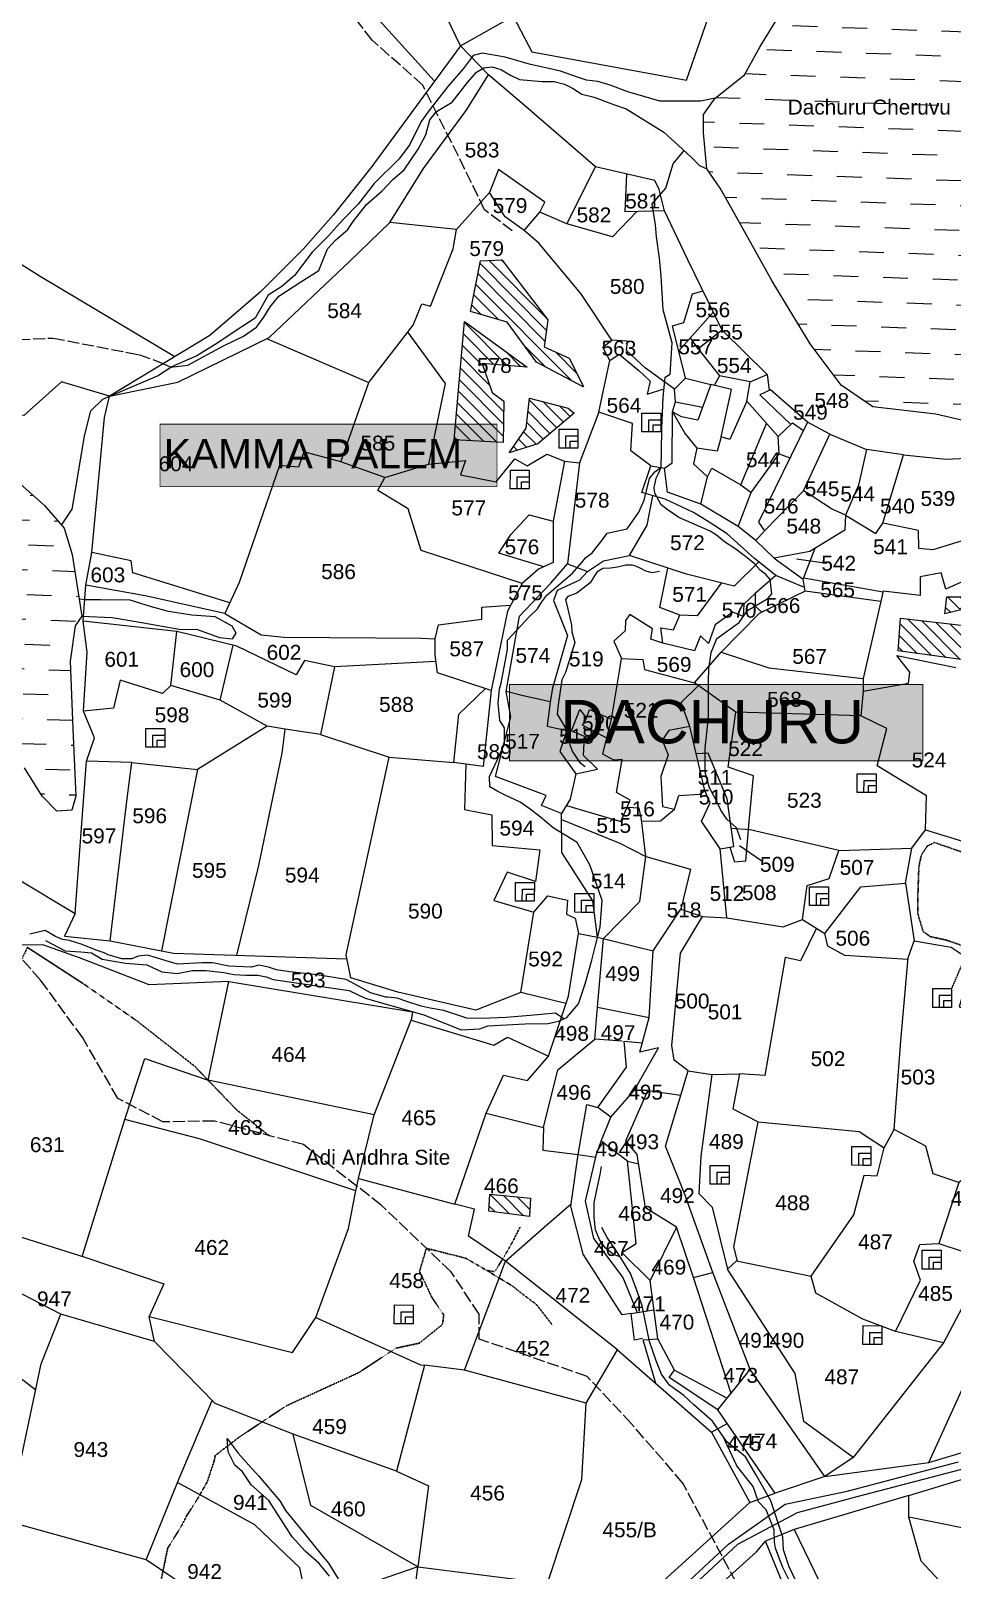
# Model space of a CAD drawing. Header units: inches. Extents: x 339104 to 349025, y 1581789 to 1595836.
# Drawn here: x 344180 to 345108, y 1589894 to 1591445 of the extents above; entities that cross this region are included whole.
import ezdxf

# ---------------------------------------------------------------- set-up
doc = ezdxf.new("R2010")
doc.units = ezdxf.units.IN
doc.header["$MEASUREMENT"] = 0
doc.linetypes.add('ACAD_ISO02W100', pattern=[15, 12, -3])
doc.linetypes.add('ACAD_ISO07W100', pattern=[3, 0, -3])
for name, color, linetype in [('CARTTRACK', 30, 'ACAD_ISO02W100'), ('NALA', 4, 'Continuous'), ('SQUAREWELL', 5, 'Continuous'), ('SURVEY_BND', 7, 'Continuous'), ('SURVEY_NO', 7, 'Continuous'), ('VILLAGE_AREA', 1, 'Continuous'), ('WATER_BODY', 4, 'Continuous'), ('ZSTU', 7, 'Continuous'), ('ZTEXT', 7, 'Continuous')]:
    doc.layers.add(name, color=color, linetype=linetype)
doc.layers.add('FOOTPATH', color=150, linetype='ACAD_ISO07W100', lineweight=30)
doc.layers.add('ROAD', color=1, linetype='Continuous', lineweight=25)
doc.styles.get("Standard").update_dxf_attribs({"font": 'arial.ttf'})
doc.dimstyles.get("Standard").update_dxf_attribs({"dimtxt": 0.18, "dimasz": 0.18, "dimexe": 0.18, "dimexo": 0.0625, "dimgap": 0.09, "dimtad": 0, "dimtih": 1, "dimtoh": 1, "dimdec": 4, "dimzin": 0, "dimdsep": 46, "dimtxsty": 'Standard', "dimcen": 0.09, "dimadec": 0, "dimazin": 0, "dimtfac": 1, "dimtdec": 4, "dimtofl": 0, "dimtmove": 0, "dimatfit": 3, "dimfxl": 0, "dimtolj": 1, "dimtzin": 0, "dimarcsym": 0})
pattern_1 = [(134.82225, (338569.871, 1581897.7874), (-6.265237, -6.2264835), [])]

msp = doc.modelspace()

# ---------------------------------------------------------------- hatches: boundary and pattern name
at = {"layer": 'VILLAGE_AREA'}
h = msp.add_hatch(dxfattribs=at)
h.set_pattern_fill('ANSI31', color=256, scale=70.664181, angle=89.8223, style=0)
h.set_pattern_definition(pattern_1)
h.paths.add_polyline_path([(344659.7, 1591151.4), (344689.4, 1591111.1), (344736.1, 1591086.1), (344736.6, 1591086.6), (344722.2, 1591114.9), (344696.9, 1591126.4), (344700.5, 1591153.8), (344654.4, 1591214.1), (344633, 1591213.1), (344622.9, 1591162)])
h.paths.add_polyline_path([(344620.3, 1591090.6), (344720.7, 1591090.3), (344720.9, 1591144.5), (344620.5, 1591144.8)], flags=9)
h = msp.add_hatch(dxfattribs=at)
h.set_pattern_fill('ANSI31', color=256, scale=70.664181, angle=89.8223, style=0)
h.set_pattern_definition(pattern_1)
h.paths.add_polyline_path([(344655.7, 1591030), (344656.4, 1591071.8), (344644.5, 1591080.3), (344634.6, 1591109.6), (344679.9, 1591106), (344616.8, 1591151.9), (344606.5, 1591032.7)])
h.paths.add_polyline_path([(344678.7, 1591044.4), (344661.7, 1591019.6), (344690.6, 1591028.9), (344727, 1591059.6), (344721.1, 1591064.6), (344682.3, 1591074.7)])
h.paths.add_polyline_path([(344371.2, 1591049.1), (344687.5, 1591048.1), (344687.7, 1591119.2), (344371.4, 1591120.2)], flags=9)
h.paths.add_polyline_path([(344620.4, 1591090.6), (344716.6, 1591090.3), (344716.8, 1591144.2), (344620.5, 1591144.5)], flags=9)
h = msp.add_hatch(dxfattribs=at)
h.set_pattern_fill('ANSI31', color=256, scale=70.664181, angle=89.8223, style=0)
h.set_pattern_definition(pattern_1)
h.paths.add_polyline_path([(345239.7, 1590921.7), (345166.4, 1590928.8), (345151, 1590849.8), (345163.7, 1590838), (345225.6, 1590833.4), (345248.4, 1590884.9), (345229.2, 1590878.1)])
h.paths.add_polyline_path([(345125.2, 1590874.7), (345102.3, 1590874.8), (345100.3, 1590857.4), (345115.1, 1590861.2)])
h.paths.add_polyline_path([(345055.6, 1590853.1), (345053.4, 1590820.3), (345121.4, 1590810.9), (345121.9, 1590779.1), (345158.5, 1590733.5), (345146.7, 1590696.8), (345200.6, 1590690.1), (345180.3, 1590756.7), (345163.2, 1590762.1), (345162.6, 1590797.7), (345149.8, 1590802.8), (345151, 1590838.9), (345134, 1590844)])
h.paths.add_polyline_path([(345182.7, 1590790.2), (345180.3, 1590756.7), (345274.8, 1590743), (345277.5, 1590730.1), (345306.8, 1590726.3), (345296.8, 1590779.9), (345249.4, 1590779.4)])
h.paths.add_polyline_path([(345209.5, 1590714.9), (345217.5, 1590663.9), (345275.3, 1590659.7), (345273.2, 1590711.3)])
h.paths.add_polyline_path([(345359.6, 1590659.8), (345358.7, 1590708.2), (345290.9, 1590708.4), (345291.5, 1590659)])
h.paths.add_polyline_path([(345248.9, 1590736.5), (345232.5, 1590739.6), (345231.7, 1590713.6), (345251.1, 1590712.6)])
h.paths.add_polyline_path([(345225.7, 1590734.2), (345211.6, 1590735.3), (345211.4, 1590722.7), (345224.5, 1590722.6)])
h.paths.add_polyline_path([(345335.2, 1590736), (345335.7, 1590718.8), (345355.1, 1590717.3), (345353.8, 1590735.8)])
h.paths.add_polyline_path([(345369.4, 1590735.6), (345378.4, 1590735.6), (345426.2, 1590730.6), (345423.6, 1590794), (345407.2, 1590835.2), (345323.7, 1590843.5), (345315.6, 1590867.5), (345306.5, 1590874.9), (345305.1, 1590920.3), (345285.2, 1590926), (345275.8, 1590914.2), (345288.3, 1590890.3), (345289.5, 1590818.4), (345315.2, 1590755.5)])
h.paths.add_polyline_path([(345458.1, 1590737.1), (345452.2, 1590719), (345477.9, 1590712.7), (345479.5, 1590729.8)])
h.paths.add_polyline_path([(345479.5, 1590729.8), (345477.9, 1590712.7), (345501, 1590707.1), (345507.3, 1590720.4)], flags=16)
h.paths.add_polyline_path([(345444.7, 1590709.1), (345476.2, 1590698.9), (345476.7, 1590699.6), (345477.2, 1590704.6), (345442.2, 1590716.7), (345434.7, 1590705), (345440.6, 1590702.6)])
h.paths.add_polyline_path([(345444.7, 1590709.1), (345440.6, 1590702.6), (345470.8, 1590690.6), (345476.2, 1590698.9)])
h.paths.add_polyline_path([(345249.5, 1590751.9), (345307.2, 1590751.7), (345307.3, 1590784), (345249.6, 1590784.1)], flags=9)
h.paths.add_polyline_path([(345180.8, 1590793.6), (345346.4, 1590793.1), (345346.5, 1590825.6), (345180.9, 1590826.1)], flags=9)
h.paths.add_polyline_path([(345242.9, 1590883.3), (345300.6, 1590883.2), (345300.7, 1590915.4), (345243, 1590915.6)], flags=9)
h.paths.add_polyline_path([(345406.5, 1590793.3), (345464.2, 1590793.2), (345464.3, 1590825.5), (345406.6, 1590825.6)], flags=9)
h.paths.add_polyline_path([(345477.8, 1590731.2), (345559.6, 1590610.2), (345605.5, 1590641.3), (345523.7, 1590762.2)], flags=9)
h = msp.add_hatch(dxfattribs=at)
h.set_pattern_fill('ANSI31', color=256, scale=70.664181, angle=89.8223, style=0)
h.set_pattern_definition(pattern_1)
h.paths.add_polyline_path([(344683.2, 1590269), (344642.4, 1590273.2), (344641.4, 1590256), (344682.3, 1590250.7)])
at = {"layer": 'WATER_BODY', "linetype": 'ByBlock'}
h = msp.add_hatch(dxfattribs=at)
h.set_pattern_fill('DASH', color=256, scale=200, angle=177.9590255, style=0)
h.paths.add_polyline_path([(344964.6, 1591129.5), (344996, 1591088), (345027.7, 1591065.9), (345091.2, 1591058.7), (345186.1, 1591036.4), (345286.1, 1591023.6), (345344.1, 1591019.9), (345353.1, 1591025.4), (345355.7, 1591049.9), (345355.7, 1591068.3), (345361.4, 1591114.8), (345356.5, 1591164.7), (345344.2, 1591229.5), (345344.3, 1591254), (345342.4, 1591309), (345333.2, 1591400.8), (345326.8, 1591416.8), (345314.5, 1591441), (345293.6, 1591456.2), (345260.6, 1591462.1), (345206.9, 1591473.6), (345136.3, 1591485.8), (345088.8, 1591493.2), (345060.3, 1591498.9), (345001.1, 1591514.7), (344976.5, 1591509.5), (344962.5, 1591494.2), (344936.4, 1591464.7), (344914.3, 1591428.8), (344898.6, 1591400.2), (344869.2, 1591376.9), (344857.2, 1591360.5), (344857.2, 1591342), (344860.6, 1591305.6), (344874.1, 1591286.3), (344893.5, 1591251.8), (344926.3, 1591192.5)])
h.paths.add_polyline_path([(344933, 1591350.7), (345338.1, 1591349.4), (345338.3, 1591404.2), (344933.1, 1591405.5)], flags=24)
h = msp.add_hatch(dxfattribs=at)
h.set_pattern_fill('DASH', color=256, scale=200, angle=177.9590255, style=0)
h.paths.add_polyline_path([(344078.6, 1590758.9), (344101.4, 1590733.7), (344126, 1590720), (344148.3, 1590712.3), (344173.8, 1590702.6), (344191.8, 1590674), (344206.4, 1590658.7), (344221.7, 1590660), (344225.4, 1590673.8), (344222.5, 1590741.9), (344219.7, 1590809.9), (344224.9, 1590845.5), (344231.5, 1590855.1), (344222, 1590917.3), (344213.8, 1590943.9), (344194.1, 1590966.5), (344166.6, 1590991.3), (344111.3, 1590991.8), (344032.5, 1590986.8), (343997.8, 1590986.2), (343950.2, 1590994), (343912.1, 1591012.5), (343881, 1591011.5), (343872.3, 1590999.7), (343850.1, 1590986.8), (343817.6, 1590964.7), (343774.6, 1590932.4), (343779.3, 1590914.3), (343798.2, 1590888.8), (343817.3, 1590866.4), (343842.2, 1590851), (343882.9, 1590841), (343921.9, 1590834.1), (343957.5, 1590825.2), (343989.5, 1590813.6), (344014.2, 1590801.2), (344043.6, 1590780.2)])
h.paths.add_polyline_path([(343856.7, 1590844.5), (344190.5, 1590843.4), (344190.7, 1590898.3), (343856.9, 1590899.3)], flags=25)
h.paths.add_polyline_path([(343899.9, 1590909.7), (344151.2, 1590908.9), (344151.4, 1590963), (343900.1, 1590963.8)], flags=24)
at = {"layer": 'ZSTU'}
for points in [[(344310.2, 1591048.5), (344649.5, 1591048.5), (344649.5, 1590985.6), (344310.2, 1590985.6)], [(344662.2, 1590786.5), (345078, 1590786.5), (345078, 1590709.4), (344662.2, 1590709.4)]]:
    msp.add_hatch(color=2, dxfattribs=at).paths.add_polyline_path(points)

# ---------------------------------------------------------------- linework, layer by layer
at = {"layer": 'CARTTRACK'}
for points in [[(344664.9, 1591243.1), (344637, 1591264.5), (344610.6, 1591318.6), (344574.7, 1591390), (344524, 1591435.2), (344500.3, 1591465.2), (344459.7, 1591579.8), (344417.5, 1591694.9), (344391.3, 1591817.7), (344380.3, 1591950.1), (344382.2, 1592068.3), (344408.3, 1592161.2), (344405.5, 1592240), (344405.8, 1592332.5), (344377.3, 1592423.6), (344377, 1592457.7), (344329.3, 1592481.7), (344257.8, 1592510.8), (344205.1, 1592537.7), (344198.6, 1592554.4), (344206.6, 1592586.2), (344180.8, 1592654.9), (344114.7, 1592812.5)], [(343507, 1590949.8), (343590, 1590941.2), (343683.2, 1591046.8), (343713.6, 1591079.3), (343731.1, 1591097.7), (343786.3, 1591113), (343836.2, 1591122.4), (343927.9, 1591126.4), (344046.9, 1591120), (344137.6, 1591132.5), (344202.4, 1591135.3), (344288.8, 1591118.6), (344312.6, 1591110.1), (344321.3, 1591105.9)], [(344890.2, 1589882.1), (344836.6, 1589982.1), (344784.7, 1590042.2), (344740.1, 1590089.6), (344669.8, 1590114.1), (344631.5, 1590127.2), (344631.6, 1590152.4), (344603.1, 1590195.1), (344532.9, 1590262.1), (344454.7, 1590323), (344365.2, 1590346.7), (344313.1, 1590346), (344267.9, 1590369.6), (344232.5, 1590430.5), (344190.1, 1590488.8), (344136.4, 1590548.9)]]:
    msp.add_lwpolyline(points, dxfattribs=at)
at = {"layer": 'FOOTPATH', "ltscale": 0.0001}
for points in [[(345107.1, 1590480.1), (345117.2, 1590503.7), (345123.4, 1590521.6), (345101.3, 1590529.1), (345085.8, 1590532.4), (345078.4, 1590537.7), (345073.2, 1590554.9), (345073.2, 1590575.7), (345074.1, 1590602.7), (345076.6, 1590614.6), (345082.8, 1590623.9), (345089.8, 1590627.2), (345098.4, 1590624.3), (345126.1, 1590614.8), (345139.6, 1590612.3), (345149.1, 1590611.1), (345175.6, 1590603.6), (345187.1, 1590600.3)], [(343466.7, 1589374.1), (343493.5, 1589444.2), (343564, 1589531.8), (343634, 1589625.3), (343658.3, 1589658.1), (343712.1, 1589693.5), (343760.7, 1589724.6), (343810.5, 1589760.6), (343873.9, 1589815.4), (343922.7, 1589861.6), (343961.4, 1589903.9), (343975.6, 1589947.9), (344012.6, 1590005.7), (344043, 1590094.7), (344071.7, 1590214.9), (344105.1, 1590317.5), (344116.2, 1590387.3), (344152, 1590470.5), (344176.9, 1590521.6), (344232.8, 1590485.3), (344287.5, 1590447.3), (344345.1, 1590402), (344387.9, 1590357.6), (344420.2, 1590332.1)], [(344311.6, 1589885.5), (344318, 1589916.6), (344331.7, 1589938.7), (344337.4, 1589949.7), (344347.5, 1589965.4), (344357.9, 1589983.6), (344364.6, 1590003.7), (344365.9, 1590010), (344390.2, 1590028.6), (344437.2, 1590059.9), (344510.6, 1590093.6), (344547.8, 1590118.1), (344571.3, 1590123.1), (344594.6, 1590141.9), (344595.9, 1590151.4), (344583.9, 1590169.3), (344571.5, 1590195.3), (344578.4, 1590218.6), (344578.4, 1590218.6), (344617.9, 1590208.7), (344639.3, 1590196.2), (344647.3, 1590195.1), (344647.3, 1590195.1), (344658.1, 1590212.6), (344666, 1590226.7), (344672.8, 1590240.2)], [(344705.3, 1590141.3), (344689, 1590162.2), (344673.8, 1590173.6), (344664.7, 1590180.9), (344639.3, 1590196.2)]]:
    msp.add_lwpolyline(points, dxfattribs=at)
at = {"layer": 'NALA'}
for points in [[(344869.2, 1591376.9), (344854.4, 1591373.7), (344831.5, 1591373.7), (344813.5, 1591373.8), (344781.3, 1591383.2), (344763.3, 1591389.8), (344751, 1591393.7), (344739.7, 1591395.1), (344732.6, 1591397.3), (344713.5, 1591404.2), (344698.6, 1591407.5), (344683.2, 1591410.9), (344657.8, 1591418.3), (344634.6, 1591422.1), (344625.6, 1591419.8), (344615.4, 1591406.4), (344600, 1591388.5), (344581.9, 1591365.5), (344573.1, 1591353.5), (344561.7, 1591330.1), (344551, 1591315.7), (344525.8, 1591290.9), (344509.9, 1591270.2), (344494.3, 1591254.2), (344479.3, 1591237.5), (344463.4, 1591221.7), (344445.6, 1591198.2), (344433, 1591187.3), (344419.3, 1591178.6), (344406.1, 1591155.4), (344388.1, 1591143.7), (344368.5, 1591130.5), (344347.3, 1591117.5), (344321.3, 1591105.9)], [(344211.3, 1590946.7), (344222, 1590962.9), (344226.1, 1590988), (344234.3, 1591036.8), (344240.8, 1591061.9), (344252.6, 1591073.9), (344307.9, 1591097.4), (344321.3, 1591105.9), (344338.2, 1591108), (344374.2, 1591127.5), (344394.3, 1591137.1), (344407.5, 1591146.4), (344414.7, 1591156.3), (344421.2, 1591166.7), (344429.8, 1591177.4), (344452.1, 1591191.9), (344470.1, 1591203.3), (344479, 1591225), (344486.8, 1591233.8), (344499.4, 1591244.5), (344504.8, 1591252.5), (344518, 1591269.7), (344533.9, 1591283.5), (344544.6, 1591295), (344556.2, 1591304.6), (344570.2, 1591325.6), (344577.8, 1591339.8), (344581.8, 1591355), (344588.6, 1591363.3), (344604.2, 1591373), (344619.8, 1591392.5), (344628.9, 1591402.9), (344636.1, 1591407.4), (344644.5, 1591408.4), (344653.5, 1591405.7), (344663.2, 1591400.1), (344672, 1591395.8), (344694.8, 1591393.6), (344707.1, 1591393.5), (344717.3, 1591390.8), (344725.5, 1591387), (344734.9, 1591380.9), (344747.2, 1591377.9), (344767.8, 1591370.3), (344779.6, 1591366), (344817.5, 1591342.5), (344832.2, 1591329.3), (344845, 1591317.5), (344853.3, 1591309.2), (344860.6, 1591305.6)], [(344195, 1590528.6), (344214.8, 1590518.3), (344230.7, 1590517.2), (344241.2, 1590516.1), (344252.1, 1590509.8), (344275.7, 1590505.8), (344297.1, 1590504.2), (344312.2, 1590497.1), (344327.7, 1590495.2), (344343.1, 1590498.3), (344356.9, 1590498.3), (344374.4, 1590496.4), (344384.6, 1590494.5), (344396.7, 1590493.7), (344408.9, 1590493.7), (344417, 1590492.1), (344424.3, 1590489.2), (344500.6, 1590478.4), (344516.7, 1590470.6), (344575.7, 1590453.7), (344613.5, 1590438.6), (344632.3, 1590439.6), (344640.4, 1590442.7), (344678, 1590444.7), (344701, 1590444.9), (344711.5, 1590447.2), (344719.9, 1590451.1), (344731.4, 1590464.9), (344738.3, 1590484.8), (344744.9, 1590508.8), (344748.9, 1590525), (344753.4, 1590541.9), (344755.3, 1590568.8), (344751.8, 1590579.5), (344742.9, 1590604.8), (344730.3, 1590627.4), (344705.9, 1590642), (344693.3, 1590652.8), (344683, 1590660.8), (344672.7, 1590667.9), (344657.7, 1590675), (344650.2, 1590678.8), (344642.2, 1590683.5), (344641.8, 1590693.8), (344647.4, 1590705), (344656.9, 1590726.4), (344657, 1590742.8), (344652.3, 1590750.3), (344650.5, 1590767.6), (344651.9, 1590782.2), (344653.8, 1590787.8), (344656.7, 1590803.7), (344660, 1590821.6), (344660, 1590830.9), (344682.2, 1590855), (344690.2, 1590862.5), (344694.5, 1590869.5), (344699.7, 1590876.5), (344709.5, 1590884.9), (344725.5, 1590898.5), (344735, 1590909.2), (344738.7, 1590913.9), (344745.3, 1590919.1), (344755.2, 1590931.7), (344760.4, 1590938.7), (344780.6, 1590943.1), (344792.4, 1590959.9), (344797.6, 1590972.1), (344802.9, 1590993.7), (344808.5, 1591000.7), (344814.7, 1591005.1), (344815.2, 1591020.5), (344815.3, 1591044.4), (344816.8, 1591075.4), (344818.7, 1591096), (344823.9, 1591099), (344825.9, 1591130.4), (344816.6, 1591163.8), (344814.8, 1591197.5), (344813, 1591215.8), (344810.2, 1591237.1), (344808.9, 1591249.3), (344805.7, 1591270.4), (344819.3, 1591286.3), (344826.9, 1591310.7), (344837.8, 1591324.1)], [(344894.9, 1590629.9), (344890.4, 1590642.2), (344881, 1590650.8), (344874.9, 1590659.9), (344869.6, 1590670.6), (344863.4, 1590682.5), (344858.9, 1590698.1), (344859, 1590722), (344862.4, 1590753.4), (344862.5, 1590770.2), (344862.5, 1590789.9), (344862.6, 1590802.2), (344865.1, 1590818.7), (344868, 1590826), (344870.9, 1590832.6), (344893.1, 1590849), (344901.8, 1590861), (344922, 1590872.9), (344926.1, 1590877.8), (344924.5, 1590892.2), (344920, 1590897.1), (344914.3, 1590901.7), (344908.6, 1590907.8), (344899.5, 1590915.3), (344888.9, 1590923.5), (344878.6, 1590930.1), (344870.4, 1590936.7), (344863.9, 1590940.8), (344832.6, 1590954.5), (344827.3, 1590958.2), (344820.7, 1590962.7), (344814.6, 1590967.3), (344814.6, 1590967.3), (344808.5, 1590979.1), (344807.7, 1590984.3), (344809.8, 1590994.1), (344811.9, 1590999), (344814.7, 1591005.1)], [(344813.1, 1590900.2), (344805.6, 1590898.9), (344799.3, 1590900.4), (344794.3, 1590903.2), (344789.2, 1590905.5), (344785.4, 1590906.7), (344779.2, 1590906.7), (344770.8, 1590904.6), (344763.7, 1590903.4), (344755.9, 1590903.3), (344750, 1590899.4), (344743.3, 1590888.7), (344729.8, 1590878.5), (344720.7, 1590875.1), (344718.4, 1590872), (344720.9, 1590862.4), (344723.2, 1590852.3), (344724.6, 1590846.2), (344724.7, 1590839.5), (344727.8, 1590828.8), (344718.5, 1590798.6), (344714.8, 1590791.1), (344710.9, 1590765.8), (344710.2, 1590756.6), (344717, 1590744.7), (344722, 1590736.4), (344722.8, 1590726.1), (344725.3, 1590719.1), (344732.5, 1590708.1), (344738.1, 1590703.9)], [(344231.5, 1590855.1), (344262.1, 1590853.9), (344289.9, 1590849.1), (344331.4, 1590841.8), (344347, 1590842), (344370.3, 1590833.8), (344383.2, 1590832.4), (344386.9, 1590838.2), (344383, 1590845.3), (344365.8, 1590854.6), (344342.3, 1590856.3), (344319, 1590859.8), (344301.6, 1590864.6), (344280.4, 1590871.3), (344250.3, 1590871.7), (344235.4, 1590871.7), (344228.9, 1590872.3)], [(344716.9, 1590449.7), (344708.4, 1590455.3), (344682.9, 1590453.1), (344658.7, 1590451.1), (344642.5, 1590450.3), (344639.3, 1590449.9), (344619.2, 1590450.3), (344596.1, 1590458), (344582.3, 1590460.3), (344573.2, 1590462.4), (344558.8, 1590467.3), (344549.1, 1590470.5), (344539.6, 1590471.4), (344537.6, 1590471.4), (344522.1, 1590475.9), (344510.1, 1590482.5), (344497.6, 1590489.4), (344468.4, 1590494), (344440.9, 1590497.1), (344427.4, 1590499.2), (344419.6, 1590501.7), (344409.9, 1590503.7), (344402.1, 1590501.6), (344379.7, 1590502.7), (344363, 1590506), (344354.4, 1590506.1), (344352.3, 1590506.2), (344327.9, 1590504.8), (344316.5, 1590508), (344306.9, 1590511.1), (344297.8, 1590513.8), (344288.4, 1590512.7), (344281.9, 1590510.1), (344271.8, 1590510.1), (344258.1, 1590514.1), (344254.1, 1590516.1), (344246, 1590518.9), (344232.1, 1590524.7), (344219.2, 1590528.5), (344212.3, 1590529.6), (344205, 1590532.7), (344194.8, 1590538.6), (344179.3, 1590535)], [(344773.2, 1590210.2), (344766.6, 1590212.5), (344758.3, 1590219.2), (344752.7, 1590227.4), (344748.5, 1590237.1), (344747.3, 1590249.6), (344747.3, 1590264.5), (344749.6, 1590275.8), (344753.3, 1590293), (344754.7, 1590301.1)], [(344951.6, 1589881.2), (344943.6, 1589897.7), (344938, 1589915.1), (344937.1, 1589927.8), (344925, 1589964.3), (344910, 1589990.7), (344899.7, 1590008.6), (344880.9, 1590023.8), (344866.3, 1590044.6), (344847.6, 1590061.1), (344837.7, 1590070.5), (344823.1, 1590080.9), (344815.2, 1590091.8), (344809.6, 1590105.4), (344803, 1590124.7), (344795.6, 1590160.8), (344789.5, 1590178.2), (344783.9, 1590193.3), (344771.7, 1590212.6), (344760.5, 1590229.6), (344754.9, 1590239.7)], [(344481, 1589888.6), (344470.5, 1589901.3), (344456.5, 1589913.5), (344443.4, 1589928.2), (344419.8, 1589964.6), (344402.1, 1589980.5), (344393.2, 1589993.6), (344385.5, 1590000.3), (344378.8, 1590013.7), (344378, 1590027.2), (344389, 1590012.2), (344399.6, 1590000.2), (344409.9, 1589989), (344431, 1589964.2), (344436.5, 1589954.6), (344457.9, 1589928.9), (344473.2, 1589909.6), (344479.8, 1589901.6), (344489.6, 1589885.6)], [(344943.7, 1589884.4), (344937.1, 1589897.3), (344933.1, 1589907.6), (344929.9, 1589916.5), (344928.9, 1589922.8), (344928.6, 1589935.2), (344920.3, 1589955.1), (344912.7, 1589963.3), (344907.3, 1589978.7), (344890.9, 1589999.4), (344876.7, 1590029.7)]]:
    msp.add_lwpolyline(points, dxfattribs=at)
at = {"layer": 'ROAD'}
for points in [[(343086.2, 1589253.8), (343177.6, 1589280.3), (343271.8, 1589312), (343366.8, 1589339), (343500.7, 1589370.9), (343636.1, 1589401.3), (343733.5, 1589414.8), (343816.2, 1589426.8), (343867.2, 1589436.2), (343967.2, 1589460.8), (344068.9, 1589489.6), (344139.2, 1589503.6), (344270.1, 1589530.8), (344385.8, 1589556.6), (344419.4, 1589574.6), (344514.3, 1589640.2), (344608.9, 1589704.1), (344705, 1589770.5), (344759.5, 1589809.7), (344823.3, 1589865.7), (344882.5, 1589920.8), (344939.7, 1589960.9), (345001.8, 1589974.2), (345113.9, 1590003.7)], [(343095.8, 1589253.8), (343187.2, 1589280.3), (343281.4, 1589312), (343376.4, 1589339), (343510.3, 1589370.9), (343645.7, 1589401.3), (343743.1, 1589414.8), (343825.8, 1589426.8), (343876.8, 1589436.2), (343976.8, 1589460.8), (344078.5, 1589489.6), (344148.8, 1589503.5), (344279.7, 1589530.7), (344395.4, 1589556.6), (344429, 1589574.6), (344523.9, 1589640.1), (344618.4, 1589704.1), (344714.6, 1589770.4), (344769.1, 1589809.7), (344832.9, 1589865.6), (344892, 1589920.8), (344951.9, 1589952.5), (345011.9, 1589968.8), (345123.7, 1589998)]]:
    msp.add_lwpolyline(points, dxfattribs=at)
at = {"layer": 'SQUAREWELL'}
for points in [[(344795.4, 1591059.8), (344814.4, 1591059.7), (344814.3, 1591040.7), (344795.3, 1591040.8)], [(344712, 1591043.5), (344731, 1591043.5), (344731, 1591024.5), (344711.9, 1591024.5)], [(344802.3, 1591053), (344814.4, 1591052.9), (344814.3, 1591040.7), (344802.2, 1591040.7)], [(344806.6, 1591047.8), (344814.4, 1591047.8), (344814.3, 1591040.7), (344806.6, 1591040.7)], [(344718.9, 1591036.7), (344731, 1591036.7), (344731, 1591024.5), (344718.9, 1591024.5)], [(344723.3, 1591031.6), (344731, 1591031.6), (344731, 1591024.5), (344723.3, 1591024.5)], [(344663, 1591002.4), (344682, 1591002.4), (344682, 1590983.3), (344662.9, 1590983.4)], [(344669.9, 1590995.6), (344682, 1590995.6), (344682, 1590983.3), (344669.9, 1590983.4)], [(344674.3, 1590990.5), (344682, 1590990.4), (344682, 1590983.3), (344674.2, 1590983.4)], [(344296, 1590742.2), (344315.1, 1590742.2), (344315, 1590723.2), (344296, 1590723.2)], [(344303, 1590735.4), (344315, 1590735.4), (344315, 1590723.2), (344302.9, 1590723.2)], [(344307.3, 1590730.3), (344315, 1590730.3), (344315, 1590723.2), (344307.3, 1590723.2)], [(345012, 1590696.6), (345031.1, 1590696.6), (345031, 1590677.5), (345012, 1590677.6)], [(345019, 1590689.8), (345031.1, 1590689.8), (345031, 1590677.5), (345018.9, 1590677.6)], [(345023.3, 1590684.7), (345031, 1590684.6), (345031, 1590677.5), (345023.3, 1590677.6)], [(344668, 1590587.1), (344687.1, 1590587.1), (344687, 1590568.1), (344668, 1590568.1)], [(344675, 1590580.3), (344687, 1590580.3), (344687, 1590568.1), (344674.9, 1590568.1)], [(344679.3, 1590575.2), (344687, 1590575.1), (344687, 1590568.1), (344679.3, 1590568.1)], [(344727.8, 1590576), (344746.8, 1590575.9), (344746.8, 1590556.9), (344727.7, 1590557)], [(344964.1, 1590582.8), (344983.1, 1590582.7), (344983.1, 1590563.7), (344964, 1590563.7)], [(344971, 1590575.9), (344983.1, 1590575.9), (344983.1, 1590563.7), (344971, 1590563.7)], [(344734.7, 1590569.2), (344746.8, 1590569.1), (344746.8, 1590556.9), (344734.7, 1590556.9)], [(344739.1, 1590564), (344746.8, 1590564), (344746.8, 1590556.9), (344739.1, 1590556.9)], [(344975.4, 1590570.8), (344983.1, 1590570.8), (344983.1, 1590563.7), (344975.3, 1590563.7)], [(345088.1, 1590480.2), (345107.1, 1590480.1), (345107.1, 1590461.1), (345088.1, 1590461.2)], [(345095, 1590473.4), (345107.1, 1590473.4), (345107.1, 1590461.1), (345095, 1590461.2)], [(345099.4, 1590468.2), (345107.1, 1590468.2), (345107.1, 1590461.1), (345099.4, 1590461.2)], [(345006.7, 1590321.2), (345025.7, 1590321.1), (345025.7, 1590302.1), (345006.7, 1590302.2)], [(345013.6, 1590314.4), (345025.7, 1590314.3), (345025.7, 1590302.1), (345013.6, 1590302.2)], [(344864.1, 1590302.1), (344883.2, 1590302.1), (344883.1, 1590283.1), (344864.1, 1590283.1)], [(345018, 1590309.2), (345025.7, 1590309.2), (345025.7, 1590302.1), (345018, 1590302.1)], [(344871.1, 1590295.3), (344883.1, 1590295.3), (344883.1, 1590283.1), (344871, 1590283.1)], [(344875.4, 1590290.2), (344883.1, 1590290.2), (344883.1, 1590283.1), (344875.4, 1590283.1)], [(345077.6, 1590216.6), (345096.7, 1590216.6), (345096.6, 1590197.6), (345077.6, 1590197.6)], [(345084.6, 1590209.8), (345096.7, 1590209.8), (345096.6, 1590197.6), (345084.5, 1590197.6)], [(345088.9, 1590204.7), (345096.6, 1590204.7), (345096.6, 1590197.6), (345088.9, 1590197.6)], [(344546.2, 1590161.6), (344565.2, 1590161.5), (344565.2, 1590142.5), (344546.1, 1590142.6)], [(344553.1, 1590154.8), (344565.2, 1590154.7), (344565.2, 1590142.5), (344553.1, 1590142.5)], [(344557.5, 1590149.6), (344565.2, 1590149.6), (344565.2, 1590142.5), (344557.5, 1590142.5)], [(345017.9, 1590140.8), (345036.9, 1590140.7), (345036.8, 1590121.7), (345017.8, 1590121.8)], [(345024.8, 1590134), (345036.9, 1590133.9), (345036.8, 1590121.7), (345024.8, 1590121.7)], [(345029.2, 1590128.8), (345036.9, 1590128.8), (345036.8, 1590121.7), (345029.1, 1590121.7)]]:
    msp.add_lwpolyline(points, close=True, dxfattribs=at)
at = {"layer": 'SURVEY_BND'}
for points in [[(344325.1, 1591116.4), (344189.7, 1591197.3), (344083.9, 1591263.7), (343999.5, 1591329.9), (343916.2, 1591339.7), (343890, 1591381.2), (343860.9, 1591571.5), (343848, 1591647.2), (343853.3, 1591787.9), (343832.2, 1591909), (343827.3, 1592094), (344003.8, 1592002.3), (344103.8, 1591939.9), (344165.1, 1591889.4), (344242.1, 1591775.3), (344384.1, 1591616.4), (344514.4, 1591473.4), (344586.5, 1591393.9)], [(344612.6, 1591429.5), (344575, 1591508.3), (344588.3, 1591667.5), (344651.6, 1592014.8), (344771.2, 1591950.2), (344737.6, 1591719.7)], [(344876.3, 1591143.2), (344841.7, 1591213.9), (344818.2, 1591263.4), (344812.8, 1591284.9), (344808.2, 1591293.8), (344748.5, 1591307.7), (344676.9, 1591369.8), (344641, 1591400.5), (344612.6, 1591429.5), (344665.6, 1591459.5), (344684.6, 1591423.5), (344840.1, 1591394.9), (344881.6, 1591514), (344887.2, 1591534.6), (344936, 1591522.8)], [(344612.6, 1591429.5), (344522.4, 1591306.7), (344484.6, 1591259.1), (344454.4, 1591224.8), (344411.3, 1591181.7), (344360.5, 1591137.8), (344259.6, 1591076.9), (344328.3, 1591090.7), (344420, 1591136), (344501.1, 1591212.4), (344541.5, 1591251.7)], [(344719.9, 1591250.3), (344692.5, 1591261.9), (344697.7, 1591272.1), (344651, 1591305.1), (344641.8, 1591281.8), (344608.8, 1591244.7), (344541.5, 1591251.7), (344575.4, 1591306.2), (344618.3, 1591364.4), (344641, 1591400.5)], [(344790.4, 1591262.7), (344765.8, 1591237.1), (344719.9, 1591250.3), (344748.5, 1591307.7)], [(344818.2, 1591263.4), (344778.5, 1591262.4), (344780.1, 1591300.3)], [(344677, 1591243.6), (344657.7, 1591257.3), (344641.8, 1591281.8)], [(344828, 1591083.7), (344798.9, 1591105.1), (344779.8, 1591122.9), (344781, 1591132.3), (344765.2, 1591133.2), (344733.9, 1591180.2), (344691.7, 1591231), (344677, 1591243.6), (344692.5, 1591261.9)], [(344417.5, 1591134.8), (344520.5, 1591090.5), (344565.2, 1591148.1), (344573.7, 1591169.9), (344582.6, 1591167.5), (344605.4, 1591225.2), (344608.8, 1591244.7)], [(344839.3, 1591094.8), (344826.3, 1591147.5), (344837.6, 1591151), (344846.2, 1591179.7), (344856.9, 1591182.9)], [(344259.6, 1591076.9), (344211, 1591091.1), (344173.1, 1591057.3), (344038.8, 1591081.4), (344007.1, 1591003.5), (343914.3, 1591020), (343879.8, 1591152.6), (343798.6, 1591056.5)], [(344832.5, 1591122.4), (344867.3, 1591161.6)], [(344559.7, 1591141), (344597.4, 1591089.6), (344580.4, 1591008.2), (344617.9, 1591012), (344612.6, 1590997.4), (344648.8, 1590990.4), (344667.4, 1591013.6), (344679.9, 1591006.6), (344699.7, 1591018.2), (344717.4, 1591011.3), (344732.5, 1591009.5)], [(344762.9, 1591112.8), (344755.9, 1591126.2), (344765.2, 1591133.2)], [(344852.1, 1591124.4), (344844.1, 1591135.5)], [(344921.5, 1591098.5), (344876.3, 1591143.2), (344852.1, 1591124.4), (344873.4, 1591097.3)], [(344804.5, 1591006.5), (344784.2, 1591021.6), (344785.8, 1591049.1), (344752.1, 1591060.6), (344762.9, 1591112.8), (344772.4, 1591119), (344792.3, 1591102.7), (344803.8, 1591091.9), (344800.5, 1591078.7), (344817.6, 1591084.2)], [(344536.5, 1590994.7), (344492.4, 1591010.5), (344520.5, 1591090.5)], [(344875.2, 1591035.7), (344885.6, 1591083.5), (344864.8, 1591088.4), (344851.5, 1591052.6), (344835.3, 1591055.8), (344826.2, 1591061)], [(344829, 1591071.2), (344828, 1591083.7), (344839.3, 1591094.8), (344864.8, 1591088.4)], [(344900.9, 1591071.7), (344904.2, 1591091.1), (344873.4, 1591097.3), (344868.1, 1591087.6)], [(344904.2, 1591091.1), (344921.5, 1591098.5), (344923.6, 1591082.7)], [(344380.6, 1590868.7), (344282.8, 1590898.7), (344281.2, 1590910.8), (344241.5, 1590919.3), (344254.4, 1591055.4), (344259.6, 1591076.9)], [(344826.2, 1591061), (344829, 1591071.2), (344856.3, 1591065.6)], [(344932.4, 1591036.1), (344900.9, 1591071.7), (344883.7, 1591033.2), (344875.2, 1591035.7), (344871, 1591021.3), (344850.8, 1591024.3), (344847.3, 1591008.7), (344861.3, 1590995.6), (344865.6, 1591004.1), (344895, 1590987.6), (344905.4, 1590979.8)], [(344962, 1591050.5), (344924.8, 1591083.3), (344914.2, 1591078), (344945.2, 1591048.4)], [(344752.1, 1591060.6), (344732.5, 1591009.5), (344720.4, 1590907.9), (344740.6, 1590900.3), (344756.8, 1590910.9), (344782.7, 1590916.4)], [(344854.6, 1590967.9), (344821.1, 1590980.2), (344818.2, 1591004.2), (344825.7, 1591009.5), (344826.2, 1591061), (344839, 1591038.9), (344850.8, 1591024.3)], [(344895, 1590987.6), (344920.9, 1591049.1)], [(344984.6, 1591038.4), (344962, 1591050.5), (344912.6, 1590949.8), (344918.7, 1590941.3), (344958, 1590981.3)], [(344933.5, 1591018.6), (344932.4, 1591036.1), (344946.8, 1591050), (344958, 1591042.3)], [(345000.4, 1590956.8), (344986.3, 1590963.4), (344963.1, 1590978.4), (344958, 1590981.3), (344984.6, 1591038.4), (345021.4, 1591022.9)], [(344492.4, 1591010.5), (344455.2, 1591020.7), (344449.8, 1591005.3), (344430.5, 1591006.8), (344389.9, 1590889.2), (344375.7, 1590857.8), (344412, 1590836.4), (344435.2, 1590833.9), (344573.6, 1590833), (344587.1, 1590832.5), (344590.6, 1590846.5), (344634.1, 1590852.2), (344634.2, 1590864.3), (344663.2, 1590866.2)], [(344717.4, 1591011.3), (344706.1, 1590951), (344706, 1590909.3), (344691.2, 1590902.4), (344674.8, 1590888.2), (344660.2, 1590860.4), (344643.6, 1590780.5), (344635.7, 1590703.9)], [(344910.1, 1590931.3), (344892.4, 1590945.4), (344905.4, 1590979.8), (344933.5, 1591018.6), (344944.4, 1591014.6)], [(345058.5, 1591017.8), (345021.4, 1591022.9), (345013.3, 1590987.1), (345000.4, 1590956.8), (345030.8, 1590938.5), (345037.7, 1590949)], [(345212, 1590940.4), (345156.8, 1590944.3), (345150.3, 1590923.8), (345140, 1590924.7), (345137.5, 1590937.1), (345088.2, 1590921.9), (345074, 1590923.2), (345073.7, 1590941.6), (345037.7, 1590949), (345058.5, 1591017.8), (345101.7, 1591013.4), (345163.4, 1591016.3)], [(344674.8, 1590888.2), (344573.1, 1590921.2), (344560.2, 1590963.2), (344529.7, 1590981.7), (344536.5, 1590994.7), (344580.4, 1591008.2)], [(344930.1, 1590896.2), (344908.6, 1590913.2), (344881.2, 1590938.2), (344862.9, 1590949.9), (344847.2, 1590959.6), (344818.6, 1590972.9), (344795.4, 1590979.8), (344804.5, 1591006.5), (344818.2, 1591004.2)], [(344892.4, 1590945.4), (344854.6, 1590967.9), (344861.3, 1590995.6)], [(344912.9, 1590909.8), (344888.1, 1590885.3), (344840.2, 1590897.5), (344782.7, 1590916.4), (344800.8, 1590946.9), (344806.5, 1590976.5)], [(344696.6, 1590904.9), (344651.4, 1590918.5), (344663.6, 1590937.8), (344682, 1590957.1), (344706.1, 1590951)], [(345000.4, 1590956.8), (344999.5, 1590941.7), (344964.5, 1590920.5), (344928.5, 1590913.7), (344910.1, 1590931.3), (344918.7, 1590941.3)], [(344375.7, 1590857.8), (344295.3, 1590875.7), (344235.6, 1590886.6), (344241.5, 1590919.3)], [(344928.5, 1590913.7), (344957.8, 1590892.5), (344969.6, 1590923.6)], [(344618.1, 1590706.1), (344616.7, 1590660.6), (344644.2, 1590655.2), (344644.6, 1590624.3), (344692.5, 1590619.8), (344688.1, 1590588.1), (344659.6, 1590597.3), (344646.4, 1590568.9), (344686.6, 1590557.1), (344700.6, 1590573.5), (344720.5, 1590569.1), (344719.5, 1590555.1), (344728.2, 1590551.2), (344731.5, 1590535.7), (344750.8, 1590531.9), (344746, 1590568.5), (344714.6, 1590617.3), (344714.3, 1590656.4), (344694.2, 1590664.6), (344698.9, 1590674.5), (344648, 1590693.6), (344663.4, 1590753.9), (344658.8, 1590779.4), (344672.1, 1590855.2), (344703.6, 1590888.4), (344720.4, 1590907.9)], [(344740.6, 1590900.3), (344732.5, 1590891.4), (344710, 1590880.9), (344706.5, 1590871.1), (344720.6, 1590835.6), (344705.4, 1590782.6), (344702.9, 1590768.8), (344674.5, 1590775.3), (344658.8, 1590779.4)], [(344875, 1590888.6), (344850.9, 1590855.5), (344833.4, 1590856.1), (344813.4, 1590863.8), (344821.3, 1590903.7)], [(345145.5, 1590902.7), (345101.3, 1590882.3), (345096.6, 1590899), (345075.6, 1590894.8), (345075.6, 1590876), (345038.3, 1590880.4), (345017.9, 1590792.3), (345017.9, 1590779.8), (345063.7, 1590787.8), (345065, 1590798.9), (345051.8, 1590815.6), (345111.3, 1590803.5)], [(344486, 1590804.2), (344455.7, 1590810.6), (344447.2, 1590796.1), (344387.5, 1590825.1), (344327.3, 1590839.8), (344232.8, 1590850.1), (344235.6, 1590886.6)], [(344959, 1590884.2), (344930.1, 1590896.2), (344909.3, 1590878), (344909.2, 1590865.4), (344916.1, 1590859.3)], [(345035.9, 1590870), (344959.6, 1590880.5), (344957.8, 1590892.5)], [(344958.2, 1590893.7), (345038.1, 1590879.6)], [(344909.3, 1590878), (344897.8, 1590867.3), (344897.3, 1590854.8), (344887, 1590859.1), (344869.1, 1590846.4), (344862.4, 1590827.8), (344854.3, 1590835.5), (344848.3, 1590820.4), (344816.3, 1590827.9), (344814.3, 1590843.4), (344827.3, 1590841.3), (344833.4, 1590856.1)], [(344959.6, 1590880.5), (344913.3, 1590857.9), (344875.1, 1590819.1), (344923, 1590803.2), (345017.9, 1590792.3)], [(344816.3, 1590827.9), (344804.3, 1590832), (344806, 1590842.6), (344783.1, 1590857), (344778.8, 1590851), (344778.6, 1590840.6), (344767.2, 1590830.1), (344774.8, 1590812.7), (344796.3, 1590811.6), (344797.9, 1590801.6), (344848.3, 1590788.1)], [(344321.2, 1590785.5), (344312.8, 1590777.2), (344270.3, 1590790.9), (344263.4, 1590762.7), (344233.3, 1590759.6), (344237, 1590818.9), (344232.8, 1590850.1)], [(344370.9, 1590770.5), (344321.2, 1590785.5), (344327.3, 1590839.8)], [(344471.7, 1590736.1), (344436.4, 1590741.3), (344418, 1590744.6), (344370.9, 1590770.5), (344383.8, 1590826)], [(344643.6, 1590780.5), (344589.5, 1590798.1), (344587.1, 1590816), (344587.1, 1590832.5)], [(344587.9, 1590809.7), (344486, 1590804.2), (344471.7, 1590736.1), (344540.8, 1590713.2), (344606.1, 1590707.7), (344611.1, 1590756.5), (344638, 1590782.3)], [(344728.9, 1590696.5), (344750.5, 1590701.3), (344736.6, 1590714.9), (344737.7, 1590734.2), (344724.6, 1590739.7), (344732.9, 1590761.2), (344739.6, 1590752.6), (344742.7, 1590761.3), (344764.6, 1590751.4), (344772.7, 1590799.8), (344774.8, 1590812.7)], [(345017.9, 1590779.8), (345015.7, 1590754.8), (344889.8, 1590758.7), (344848.3, 1590788.1), (344875.1, 1590819.1)], [(344795.2, 1590648.7), (344814.1, 1590649), (344828.3, 1590661), (344832.4, 1590674.7), (344853.5, 1590675.8), (344858.8, 1590679.8), (344843.6, 1590744.1), (344835, 1590768.4), (344852.3, 1590785.3)], [(344702.9, 1590768.8), (344699.9, 1590744.5), (344719.7, 1590740.2), (344712.7, 1590718.8), (344728.9, 1590696.5), (344723.3, 1590670.9), (344714.3, 1590656.4)], [(344281.8, 1590708), (344236.4, 1590709.2), (344244.5, 1590732.8), (344233.3, 1590759.6)], [(344719.3, 1590664.4), (344774.3, 1590648.4), (344783.7, 1590669.9), (344769.7, 1590677.7), (344775.4, 1590710.8), (344767.2, 1590710.2), (344755.9, 1590716.4), (344764.6, 1590751.4)], [(344759.9, 1590732.5), (344735.7, 1590745.5), (344739.6, 1590752.6)], [(344883.7, 1590622.6), (344888.4, 1590607.9), (344899.9, 1590608.7), (344903.2, 1590648.5), (344907.6, 1590694.5), (344882.2, 1590703), (344889.8, 1590758.7)], [(344993.7, 1590619.2), (345067.2, 1590621.5), (345080.8, 1590640.2), (345081.9, 1590674.3), (345032.3, 1590704.4), (345041.8, 1590742.2), (345015.7, 1590754.8)], [(344418, 1590744.6), (344348, 1590700.8), (344311.7, 1590518.1)], [(344387.6, 1590513.7), (344409.7, 1590604.1), (344433.3, 1590717.2), (344436.4, 1590741.3)], [(344719.7, 1590740.2), (344724.6, 1590739.7)], [(344843.6, 1590744.1), (344822.5, 1590740.1), (344815.8, 1590730.3), (344821.9, 1590715.6), (344814.3, 1590693.6), (344816.2, 1590663.7), (344828.3, 1590661)], [(344874.2, 1590621), (344887.8, 1590623.3), (344881.3, 1590671.3), (344862.1, 1590717.4), (344850.1, 1590716.6)], [(344225, 1590555.7), (344232.8, 1590664.7), (344236.4, 1590709.2)], [(344260.2, 1590528.2), (344277.2, 1590671.7), (344281.8, 1590708), (344348, 1590700.8)], [(344673.6, 1590476.2), (344628.1, 1590458.3), (344549.6, 1590476.6), (344502.3, 1590491), (344497.7, 1590514.1), (344540.8, 1590713.2)], [(344635.7, 1590703.9), (344606.1, 1590707.7)], [(345080.8, 1590640.2), (345126.9, 1590626.1), (345140.2, 1590686.3)], [(344799.2, 1590613.2), (344844.1, 1590600.3), (344834.7, 1590560.2), (344856.3, 1590552.6), (344880.9, 1590551.4), (344874.2, 1590621), (344855.5, 1590648.8), (344864.2, 1590667.3), (344858.8, 1590679.8)], [(344714.4, 1590650.4), (344773.2, 1590626.5), (344799.2, 1590613.2), (344795, 1590650.5), (344792.7, 1590662), (344780.4, 1590662.5)], [(344880.9, 1590551.4), (344937.4, 1590542.2), (344957.1, 1590549.9), (344961.6, 1590584.1), (344983.8, 1590590.9), (344993.7, 1590619.2), (344904.3, 1590639.9), (344885.3, 1590641.5)], [(344957.1, 1590549.9), (344979.4, 1590535.8), (345015.8, 1590582.6), (345060.8, 1590586.4), (345067.2, 1590621.5)], [(344756.6, 1590530.5), (344793.4, 1590568), (344799.2, 1590613.2)], [(344379.6, 1590487.4), (344299.4, 1590484.1), (344229.1, 1590511.1), (344192.3, 1590524.4), (344167.9, 1590523.9), (344166.9, 1590590.8), (344225, 1590555.7), (344214.1, 1590532.9), (344260.2, 1590528.2), (344324, 1590515.7), (344498.5, 1590510.1)], [(345060.8, 1590586.4), (345069.3, 1590528.4), (345106.6, 1590522), (345129.8, 1590506.3), (345203.1, 1590491.9)], [(344750.8, 1590531.9), (344806.8, 1590518.2), (344834.7, 1590560.2)], [(344718.9, 1590465.1), (344673.6, 1590476.2), (344686.6, 1590557.1)], [(344842, 1590397.2), (344827.7, 1590408.2), (344825.4, 1590422.9), (344834.3, 1590515.7), (344856.3, 1590552.6)], [(344638.7, 1590354.8), (344656.1, 1590393.1), (344680.2, 1590387.5), (344701.3, 1590412.1), (344721.3, 1590472.4), (344731.5, 1590535.7)], [(344750.5, 1590461.4), (344756.6, 1590530.5)], [(344971.1, 1590541.1), (344955, 1590508.2), (344939.4, 1590511.5), (344919.2, 1590392.8), (344893.6, 1590394.2), (344886.8, 1590359.2), (344912.3, 1590346.1), (345013.9, 1590336.4), (345039.3, 1590319.8), (345049.1, 1590338.2)], [(345063.1, 1590509.5), (344999.5, 1590513.5), (344982.6, 1590522.8), (344979.4, 1590535.8)], [(345128.2, 1590507.5), (345114.8, 1590461.8), (345143.7, 1590453.3), (345146.9, 1590427.7), (345141.1, 1590346.9), (345117.5, 1590311.9), (345123.7, 1590291.9), (345114.3, 1590285), (345088.6, 1590293.5), (345081.2, 1590321.4), (345049.1, 1590338.2), (345055.9, 1590427.7), (345063.3, 1590511.2), (345069.3, 1590528.4)], [(344801.4, 1590377.5), (344787.6, 1590377.7), (344811.9, 1590420.4), (344793.2, 1590416.1), (344802.8, 1590450.9), (344806.8, 1590518.2)], [(344525.7, 1590352.9), (344358.7, 1590387.8), (344379.6, 1590487.4), (344564.5, 1590456.9), (344563, 1590448.3)], [(344775.5, 1590427.3), (344748.1, 1590429.2), (344750.5, 1590461.4), (344802.8, 1590450.9)], [(344510.2, 1590289), (344525.7, 1590352.9), (344563, 1590448.3), (344646.4, 1590423.1), (344659.9, 1590431.1), (344701.3, 1590412.1)], [(344696.4, 1590340.4), (344710.8, 1590398.5), (344748.1, 1590429.2)], [(344764.2, 1590350.8), (344751, 1590360.3), (344779.7, 1590401), (344777.5, 1590427.3), (344795.8, 1590425.6)], [(344507.5, 1590276.4), (344349.9, 1590328.9), (344274.9, 1590348.5), (344294.9, 1590409.6), (344358.7, 1590387.8)], [(344979.5, 1589988.7), (344904.4, 1590096.7), (344866.8, 1590194.4), (344838.3, 1590273.9), (344819.1, 1590321.4), (344842, 1590397.2), (344865.7, 1590393.5), (344854.5, 1590311.4), (344852.6, 1590273.9), (344866, 1590259.9), (344881.4, 1590197.6)], [(344865.7, 1590393.5), (344893.6, 1590394.2)], [(344780.9, 1590306.3), (344754.2, 1590326.4), (344764.2, 1590350.8), (344787.6, 1590377.7)], [(344847.4, 1590189.1), (344830.3, 1590240), (344799.1, 1590259.4), (344790.6, 1590313), (344779.2, 1590326.8), (344801.4, 1590377.5), (344834.7, 1590373)], [(344731.2, 1590313.1), (344739.9, 1590363.6), (344751, 1590360.3)], [(344232, 1590210.5), (344274.9, 1590348.5)], [(344657.9, 1590205.7), (344620.9, 1590230.7), (344626.7, 1590258.2), (344607.1, 1590263.1), (344638.7, 1590354.8), (344696.4, 1590340.4), (344695.7, 1590317.3), (344731.2, 1590313.1)], [(344891.6, 1590205.7), (344887.8, 1590220.1), (344912.3, 1590346.1)], [(344784.7, 1590153), (344775.4, 1590151.7), (344736.1, 1590212.6), (344723.9, 1590260.9), (344731.2, 1590313.1), (344748.6, 1590310.3), (344738.2, 1590266), (344746.7, 1590228.6), (344776.1, 1590189.1), (344790.7, 1590153.9)], [(344748.6, 1590310.3), (344754.2, 1590326.4)], [(345050.7, 1590134.7), (345017.8, 1590147.3), (344970.5, 1590173.6), (344965.8, 1590190.5), (345008.6, 1590252.2), (345019.1, 1590292.2), (345032.2, 1590291.7), (345039.3, 1590319.8)], [(344830.3, 1590240), (344803.6, 1590186.2), (344775.2, 1590214.5), (344789.7, 1590223.6), (344780.9, 1590306.3), (344792.1, 1590303.8)], [(344467.3, 1590149.1), (344500.1, 1590238.5), (344507.5, 1590276.4), (344510.2, 1590289), (344607.1, 1590263.1)], [(345114.3, 1590285), (345094.2, 1590223.6), (345143.3, 1590207.4), (345161.2, 1590247.8), (345179.1, 1590273), (345179.1, 1590283.6)], [(344770.9, 1590116.5), (344657.9, 1590205.7), (344699.7, 1590242.3), (344724.2, 1590263.3)], [(344304.6, 1590124.8), (344210.5, 1590152.3), (344140.6, 1590188.1), (344152.8, 1590235.7), (344234.7, 1590209.7), (344314.1, 1590182.8), (344299.5, 1590150)], [(345143.3, 1590207.4), (345099, 1590123.4), (345050.7, 1590134.7), (345075.8, 1590186.7), (345068.9, 1590205.8), (345075, 1590222.3), (345094.2, 1590223.6)], [(344739.4, 1590062.7), (344616.8, 1590095.9), (344657.9, 1590205.7)], [(345099, 1590123.4), (345007.9, 1590008), (344958.4, 1590044.1), (344949.7, 1590092.7), (344881.4, 1590197.6), (344890.7, 1590205.9), (344965.8, 1590190.5)], [(344185.2, 1590075.8), (344160.6, 1590095), (344076.9, 1590118), (344110, 1590193.6), (344117.4, 1590193.6), (344140.6, 1590188.1)], [(344885.1, 1590072.4), (344847.4, 1590189.1), (344866.8, 1590194.4)], [(344828, 1590095.8), (344811.4, 1590127.4), (344803.6, 1590186.2)], [(344795.8, 1590127.8), (344788, 1590126), (344784.7, 1590153), (344807.5, 1590156.6)], [(344296.4, 1589905), (344150.1, 1589945.5), (344169.1, 1590000.3), (344190.8, 1590102.3), (344210.5, 1590152.3)], [(344548.3, 1589994.1), (344444.3, 1590031.5), (344365.7, 1590062.3), (344304.6, 1590124.8), (344299.5, 1590150), (344443.7, 1590113.7), (344467.3, 1590149.1), (344572.5, 1590101.3), (344576.5, 1590100.9)], [(344809.5, 1590082.6), (344796.7, 1590126.6), (344811.4, 1590127.4)], [(344744.4, 1589806.8), (344646.8, 1589805.6), (344565.4, 1589862.1), (344569.7, 1589898), (344700.2, 1589881.3), (344734.8, 1589985.7), (344739.4, 1590062.7), (344770.9, 1590116.5), (344865.4, 1590033.4), (344904.1, 1589962.8)], [(344616.8, 1590095.9), (344576.5, 1590100.9), (344548.3, 1589994.1), (344580.4, 1589979.3), (344569.7, 1589898)], [(344871.8, 1590055.8), (344822.8, 1590088.6), (344828, 1590095.8), (344881.2, 1590067.6)], [(344979.5, 1589988.7), (344929.6, 1589972.1), (344871.8, 1590055.8), (344904.4, 1590096.7)], [(345007.9, 1590008), (344979.5, 1589988.7), (345084.3, 1590002.8), (345130.6, 1590104.6)], [(344569.7, 1589898), (344458.9, 1589859.7), (344450.9, 1589896.7), (344405.9, 1589940.1), (344327.8, 1589982.9), (344362.8, 1590065.3)], [(345084.3, 1590002.8), (345271.1, 1590059.1)], [(344865.4, 1590033.4), (344881.2, 1590042.3)], [(344569.7, 1589898), (344462.2, 1589959.7), (344444.3, 1590031.5)], [(345265.2, 1589962.7), (345237.9, 1589913), (345064.1, 1589948), (345064.1, 1589969.7), (345205.2, 1590012.5), (345270.9, 1590029.9)], [(344458.9, 1589859.7), (344378, 1589849.9), (344296.4, 1589905), (344327.8, 1589982.9)], [(344605.9, 1589715.2), (344744.4, 1589806.8), (344766.7, 1589838.1), (344871.4, 1589933), (344904.1, 1589962.8), (344929.6, 1589972.1)], [(345064.1, 1589969.7), (344948.5, 1589935.5), (344994.7, 1589840.6), (345075.4, 1589785.2), (345112.6, 1589791.7), (345117.2, 1589859.9), (345076.3, 1589903.7), (345064.1, 1589948)], [(344795.5, 1589800.3), (344849.7, 1589858), (344910.6, 1589913.1), (344919.7, 1589923.7)], [(344948.5, 1589935.5), (344919.7, 1589923.7)], [(345033.3, 1589698.2), (344984.4, 1589777.1), (344965.5, 1589808.3), (344944.6, 1589863), (344919.7, 1589923.7)]]:
    msp.add_lwpolyline(points, dxfattribs=at)
at = {"layer": 'VILLAGE_AREA'}
for points in [[(344736.1, 1591086.1), (344689.4, 1591111.1), (344659.7, 1591151.4), (344622.9, 1591162), (344633, 1591213.1), (344654.4, 1591214.1), (344700.5, 1591153.8), (344696.9, 1591126.4), (344722.2, 1591114.9), (344736.6, 1591086.6)], [(344656.4, 1591071.8), (344655.7, 1591030), (344606.5, 1591032.7), (344616.8, 1591151.9), (344679.9, 1591106), (344634.6, 1591109.6), (344644.5, 1591080.3)], [(344727, 1591059.6), (344690.6, 1591028.9), (344661.7, 1591019.6), (344678.7, 1591044.4), (344682.3, 1591074.7), (344721.1, 1591064.6)]]:
    msp.add_lwpolyline(points, close=True, dxfattribs=at)
for points in [[(345102.3, 1590874.8), (345125.2, 1590874.7), (345115.1, 1590861.2), (345100.3, 1590857.4), (345102.3, 1590874.8)], [(345055.6, 1590853.1), (345134, 1590844), (345151, 1590838.9), (345149.8, 1590802.8), (345162.6, 1590797.7), (345163.2, 1590762.1), (345180.3, 1590756.7), (345200.6, 1590690.1), (345146.7, 1590696.8), (345158.5, 1590733.5), (345121.9, 1590779.1), (345121.4, 1590810.9), (345053.4, 1590820.3), (345055.6, 1590853.1)], [(344642.4, 1590273.2), (344683.2, 1590269), (344682.3, 1590250.7), (344641.4, 1590256), (344642.4, 1590273.2)]]:
    msp.add_lwpolyline(points, dxfattribs=at)
at = {"layer": 'WATER_BODY'}
for points in [[(345186.1, 1591036.4), (345091.2, 1591058.7), (345027.7, 1591065.9), (344996, 1591088), (344964.6, 1591129.5), (344926.3, 1591192.5), (344893.5, 1591251.8), (344874.1, 1591286.3), (344860.6, 1591305.6), (344857.2, 1591342), (344857.2, 1591360.5), (344869.2, 1591376.9), (344898.6, 1591400.2), (344914.3, 1591428.8), (344936.4, 1591464.7), (344962.5, 1591494.2), (344976.5, 1591509.5), (345001.1, 1591514.7), (345060.3, 1591498.9), (345088.8, 1591493.2), (345136.3, 1591485.8)], [(344166.6, 1590991.3), (344194.1, 1590966.5), (344213.8, 1590943.9), (344222, 1590917.3), (344231.5, 1590855.1), (344224.9, 1590845.5), (344219.7, 1590809.9), (344222.5, 1590741.9), (344225.4, 1590673.8), (344221.7, 1590660), (344206.4, 1590658.7), (344191.8, 1590674), (344173.8, 1590702.6)]]:
    msp.add_lwpolyline(points, dxfattribs=at)
at = {"layer": 'ZTEXT', "color": 1}
for points, const_width in [([(344310.2, 1591048.5), (344649.5, 1591048.5), (344649.5, 1590985.6), (344310.2, 1590985.6)], 0.816), ([(344662.2, 1590786.5), (345078, 1590786.5), (345078, 1590709.4), (344662.2, 1590709.4)], 1)]:
    msp.add_lwpolyline(points, close=True, dxfattribs=dict(at, const_width=const_width))

# ---------------------------------------------------------------- texts
at = {"layer": 'SURVEY_NO'}
for s, p in [('Dachuru Cheruvu', (344942.1, 1591360.4)), ('583', (344617, 1591317.2)), ('579', (344645.1, 1591261.2)), ('581', (344778.5, 1591265.8)), ('582', (344729.6, 1591251.8)), ('579', (344621.6, 1591217.9)), ('580', (344763.1, 1591179.8)), ('584', (344478.6, 1591155.4)), ('556', (344849.3, 1591156.3)), ('555', (344862, 1591133.9)), ('563', (344754.7, 1591117.6)), ('557', (344832, 1591118.9)), ('578', (344629.4, 1591100.2)), ('554', (344870.8, 1591100.1)), ('564', (344759.8, 1591060)), ('548', (344969, 1591064.9)), ('549', (344947.5, 1591053.1)), ('585', (344512.1, 1591022)), ('604', (344308.9, 1591001.2)), ('544', (344900.1, 1591005.3)), ('578', (344727.8, 1590964.5)), ('545', (344959.2, 1590976.1)), ('544', (344995.1, 1590970.8)), ('539', (345075.8, 1590966.2)), ('577', (344603.6, 1590956.7)), ('546', (344918, 1590958.6)), ('540', (345035.1, 1590958.6)), ('548', (344940.8, 1590938.4)), ('576', (344657.1, 1590917.5)), ('572', (344823.7, 1590921.7)), ('541', (345028.1, 1590917.6)), ('542', (344976, 1590901)), ('603', (344240.3, 1590889.3)), ('586', (344472.5, 1590892.6)), ('575', (344660.7, 1590871.3)), ('571', (344825.9, 1590869.7)), ('565', (344974.9, 1590874.3)), ('566', (344919.9, 1590858.4)), ('570', (344875.7, 1590853.7)), ('602', (344417.6, 1590811.3)), ('587', (344601.5, 1590814.8)), ('574', (344668.1, 1590808.2)), ('601', (344254.3, 1590804.3)), ('600', (344330, 1590793.9)), ('519', (344721.9, 1590804.6)), ('569', (344810.3, 1590799.1)), ('567', (344946.7, 1590807.2)), ('599', (344408.3, 1590763.2)), ('568', (344921.4, 1590764)), ('598', (344304.9, 1590748.3)), ('588', (344530.8, 1590758.8)), ('521', (344777.1, 1590752.9)), ('520', (344735.1, 1590740)), ('517', (344657.7, 1590721.7)), ('518', (344712, 1590726.8)), ('589', (344629.3, 1590711.3)), ('522', (344882.2, 1590714.3)), ('524', (345066.9, 1590702.9)), ('511', (344851.4, 1590685.4)), ('516', (344773.4, 1590653.6)), ('510', (344852.5, 1590665.6)), ('523', (344941.4, 1590662.3)), ('596', (344282.4, 1590646.7)), ('597', (344231.4, 1590626.4)), ('594', (344652, 1590634.3)), ('515', (344749.5, 1590637)), ('595', (344342.5, 1590591.7)), ('509', (344914.2, 1590597.8)), ('507', (344994.4, 1590594.7)), ('594', (344436, 1590587)), ('514', (344744, 1590581)), ('512', (344863.5, 1590568.5)), ('508', (344896, 1590569.3)), ('590', (344559.9, 1590550.7)), ('518', (344820.3, 1590551.9)), ('506', (344990.2, 1590523.4)), ('592', (344680.9, 1590502.5)), ('499', (344758.5, 1590487.7)), ('593', (344442, 1590481.3)), ('500', (344828.4, 1590460.1)), ('501', (344861.6, 1590449.2)), ('498', (344707.1, 1590427.6)), ('497', (344753.9, 1590428.3)), ('464', (344422.5, 1590406.3)), ('502', (344965.2, 1590402.1)), ('503', (345055.8, 1590383.6)), ('496', (344709.4, 1590368.1)), ('495', (344781.6, 1590368.4)), ('465', (344553.3, 1590342.6)), ('463', (344378.9, 1590332.8)), ('631', (344179.3, 1590315.5)), ('493', (344777.7, 1590318.4)), ('489', (344862.9, 1590318.6)), ('Adi Andhra Site', (344456.9, 1590302.8)), ('494', (344748.6, 1590311.1)), ('466', (344636.4, 1590274)), ('492', (344813.6, 1590264.2)), ('488', (344929.6, 1590256.9)), ('484', (345106.3, 1590261.3)), ('468', (344771.6, 1590246.2)), ('462', (344344.9, 1590212)), ('467', (344747.1, 1590210.9)), ('487', (345012.9, 1590217.6)), ('469', (344805, 1590192.1)), ('458', (344541.1, 1590178.6)), ('947', (344186.5, 1590160.2)), ('472', (344708.4, 1590163.8)), ('485', (345073.4, 1590165.6)), ('471', (344784.4, 1590155.1)), ('470', (344813.1, 1590136.8)), ('452', (344668, 1590110.4)), ('491', (344892.7, 1590118.5)), ('490', (344923.8, 1590118.4)), ('473', (344877.3, 1590083.2)), ('487', (344979.1, 1590081.7)), ('459', (344463.4, 1590031.6)), ('474', (344896.5, 1590017.1)), ('943', (344223.2, 1590008.5)), ('475', (344880.9, 1590014.6)), ('941', (344383.8, 1589955.2)), ('456', (344622.5, 1589964.7)), ('460', (344482.3, 1589948.7)), ('455/B', (344755.6, 1589927.6)), ('942', (344337.7, 1589885.6))]:
    msp.add_text(s, height=15, dxfattribs=at).set_placement(p)
at = {"layer": 'ZTEXT', "color": 1, "ltscale": 2}
for s, height, p in [('KAMMA PALEM', 29.29, (344314.1, 1591004.2)), ('DACHURU', 43.76, (344713.4, 1590727.1))]:
    msp.add_text(s, height=height, dxfattribs=at).set_placement(p)

# ---------------------------------------------------------------- leaders
at = {"layer": 'SURVEY_NO'}
for points in [[(344950.8, 1590913.1), (344981.6, 1590908.5)], [(344893.6, 1590624.1), (344915.9, 1590608.7)]]:
    msp.add_leader(points, dimstyle='Standard', override={"dimgap": 0.09, "dimtad": 0}, dxfattribs=at)

doc.saveas('drawing.dxf')
